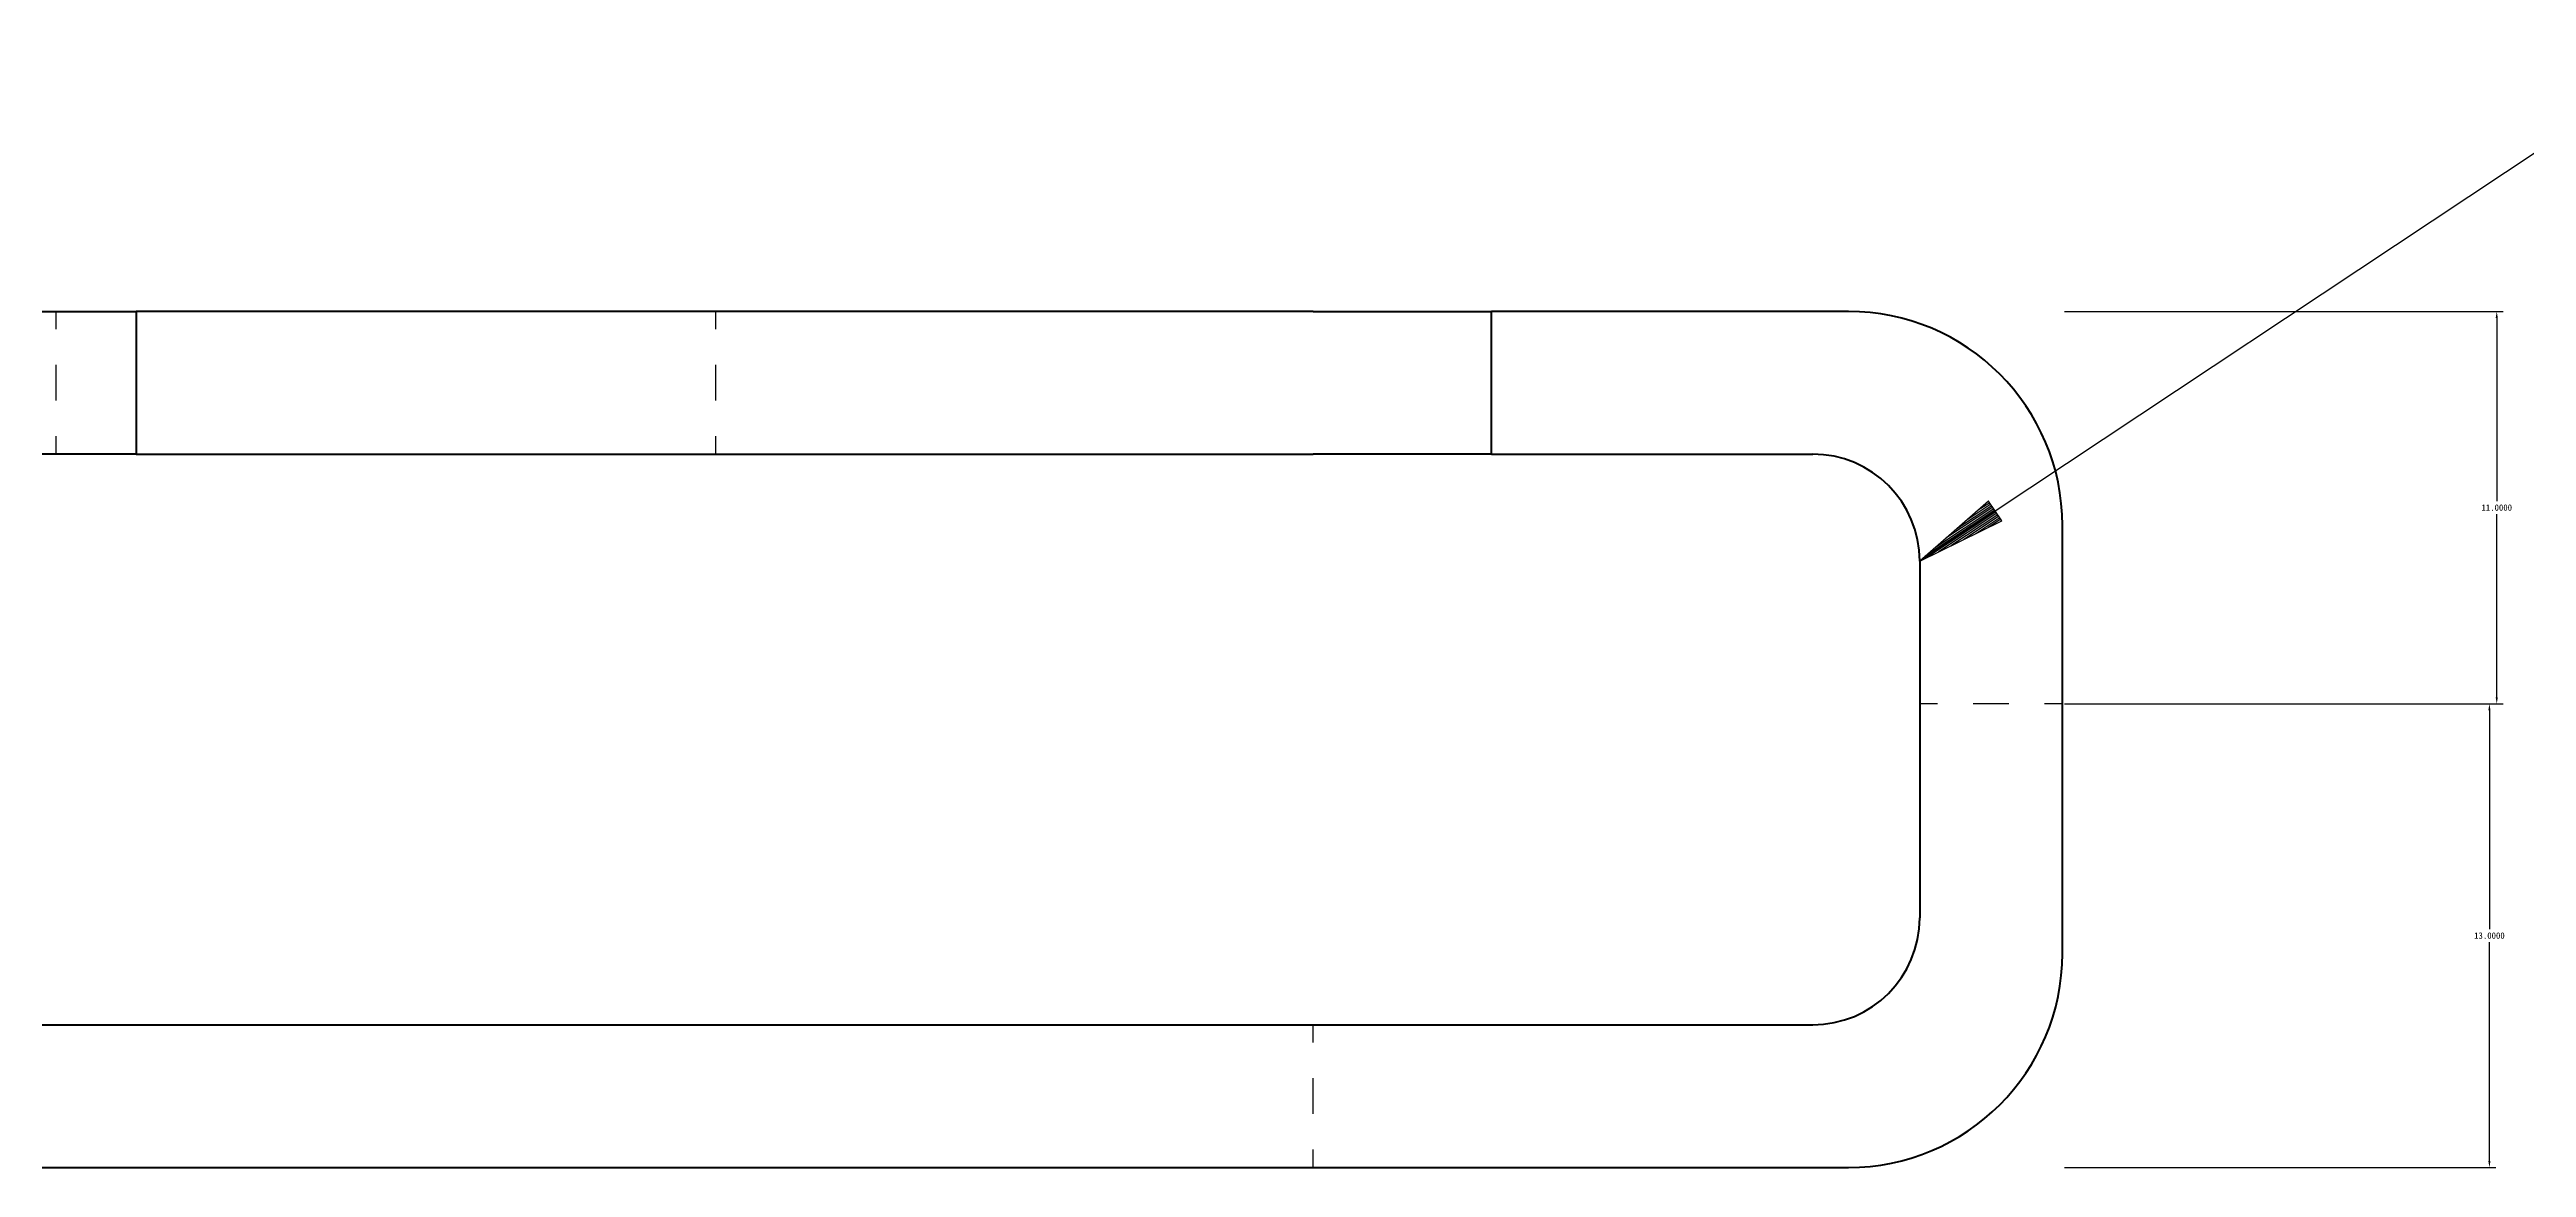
# Model space of a CAD drawing. Header units: millimetres. Extents: x 0 to 210, y 0 to 503.
# Drawn here: x 70.2 to 139.6, y 215.7 to 247 of the extents above; entities that cross this region are included whole.
import ezdxf

# ---------------------------------------------------------------- set-up
doc = ezdxf.new("R2010")
doc.units = ezdxf.units.MM
doc.layers.get('0').update_dxf_attribs({"linetype": 'CONTINUOUS'})
doc.layers.get('Defpoints').update_dxf_attribs({"linetype": 'CONTINUOUS'})
doc.layers.add('101', color=7, linetype='CONTINUOUS', true_color=0xffffff)
doc.dimstyles.get("Standard").update_dxf_attribs({"dimtxt": 0.18, "dimasz": 0.18, "dimexe": 0.18, "dimexo": 0.0625, "dimgap": 0.09, "dimtad": 0, "dimtih": 1, "dimtoh": 1, "dimdec": 4, "dimzin": 0, "dimdsep": 46, "dimtxsty": 'Standard', "dimcen": 0.09, "dimadec": 0, "dimazin": 0, "dimtfac": 1, "dimtdec": 4, "dimtofl": 0, "dimtmove": 0, "dimatfit": 3, "dimfxl": 0, "dimtolj": 1, "dimtzin": 0, "dimarcsym": 0})

# ---------------------------------------------------------------- blocks, each defined once
blk = doc.blocks.new('*D2')
at = {"color": 0, "lineweight": -2, "transparency": 16777216}
for p, q in [((126.664, 239.683), (138.957, 239.683)), ((138.777, 239.503), (138.777, 234.363)), ((138.777, 228.863), (138.777, 234.003)), ((126.664, 228.683), (138.957, 228.683))]:
    blk.add_line(p, q, dxfattribs=at)
at = {"color": 0, "transparency": 16777216}
for points in [[(138.747, 239.503), (138.807, 239.503), (138.777, 239.683)], [(138.747, 228.863), (138.807, 228.863), (138.777, 228.683)]]:
    blk.add_solid(points, dxfattribs=at)
at = {"layer": 'Defpoints', "color": 0, "transparency": 16777216}
for p in [(126.602, 239.683), (138.777, 239.683), (126.602, 228.683)]:
    blk.add_point(p, dxfattribs=at)
at = {"color": 0, "transparency": 16777216, "insert": (138.777, 234.183), "char_height": 0.18, "attachment_point": 5}
blk.add_mtext('\\A1;11.0000', dxfattribs=at)
blk = doc.blocks.new('*D3')
at = {"color": 0, "lineweight": -2, "transparency": 16777216}
for p, q in [((126.664, 228.683), (138.752, 228.683)), ((138.572, 228.503), (138.572, 222.363)), ((138.572, 215.863), (138.572, 222.003)), ((126.664, 215.683), (138.752, 215.683))]:
    blk.add_line(p, q, dxfattribs=at)
at = {"color": 0, "transparency": 16777216}
for points in [[(138.542, 228.503), (138.602, 228.503), (138.572, 228.683)], [(138.542, 215.863), (138.602, 215.863), (138.572, 215.683)]]:
    blk.add_solid(points, dxfattribs=at)
at = {"layer": 'Defpoints', "color": 0, "transparency": 16777216}
for p in [(126.602, 228.683), (126.602, 215.683), (138.572, 215.683)]:
    blk.add_point(p, dxfattribs=at)
at = {"color": 0, "transparency": 16777216, "insert": (138.572, 222.183), "char_height": 0.18, "attachment_point": 5}
blk.add_mtext('\\A1;13.0000', dxfattribs=at)

msp = doc.modelspace()

# ---------------------------------------------------------------- linework, layer by layer
at = {"layer": '101', "color": 22, "linetype": 'Continuous'}
for p, q in [((144.21251, 247.02644), (122.60194, 232.68286)), ((124.53329, 234.3661), (122.60194, 232.68286)), ((124.70416, 234.10866), (122.74863, 232.81073)), ((124.73225, 234.06635), (122.77673, 232.76839)), ((124.67607, 234.15099), (123.04205, 233.06642)), ((124.76035, 234.024), (123.12632, 232.93947)), ((124.64798, 234.19331), (123.33544, 233.32214)), ((124.61989, 234.23563), (123.62884, 233.57785)), ((124.5918, 234.27797), (123.92225, 233.83357)), ((124.5637, 234.32028), (124.21564, 234.08926)), ((124.53561, 234.36261), (124.50905, 234.34499)), ((124.53561, 234.36261), (124.50905, 234.34499)), ((124.90314, 233.80888), (124.53329, 234.3661)), ((122.60194, 232.68286), (124.90314, 233.80888)), ((124.78845, 233.98169), (123.47591, 233.11052)), ((124.81654, 233.93936), (123.82549, 233.28159)), ((124.84464, 233.89703), (124.17508, 233.45264)), ((124.87273, 233.85472), (124.52466, 233.6237)), ((124.90082, 233.81238), (124.87425, 233.79475)), ((124.90082, 233.81238), (124.87425, 233.79475))]:
    msp.add_line(p, q, dxfattribs=at)
at = {"layer": '101', "color": 151, "linetype": 'Continuous', "lineweight": 60}
for p, q in [((62.60194, 239.68286), (72.60194, 239.68286)), ((105.60194, 239.68286), (72.60194, 239.68286)), ((72.60194, 239.68286), (72.60194, 235.68286)), ((105.60194, 239.68286), (106.71455, 239.68286)), ((106.71455, 239.68286), (107.77135, 239.68286)), ((107.77135, 239.68286), (108.71939, 239.68286)), ((108.71939, 239.68286), (109.51109, 239.68286)), ((109.51109, 239.68286), (110.10678, 239.68286)), ((110.10678, 239.68286), (110.47658, 239.68286)), ((110.47658, 239.68286), (110.60194, 239.68286)), ((120.60194, 239.68286), (110.60194, 239.68286)), ((110.60194, 235.68286), (110.60194, 239.68286)), ((72.60194, 235.68286), (62.60194, 235.68286)), ((72.60194, 235.68286), (105.60194, 235.68286)), ((106.71455, 235.68286), (105.60194, 235.68286)), ((107.77135, 235.68286), (106.71455, 235.68286)), ((108.71939, 235.68286), (107.77135, 235.68286)), ((109.51109, 235.68286), (108.71939, 235.68286)), ((110.10678, 235.68286), (109.51109, 235.68286)), ((110.47658, 235.68286), (110.10678, 235.68286)), ((110.60194, 235.68286), (110.47658, 235.68286)), ((110.60194, 235.68286), (119.60194, 235.68286)), ((126.60194, 221.68286), (126.60194, 233.68286)), ((122.60194, 232.68286), (122.60194, 222.68288)), ((50.60194, 219.68286), (119.60194, 219.68286)), ((50.60194, 215.68286), (120.60194, 215.68286))]:
    msp.add_line(p, q, dxfattribs=at)
at = {"layer": '101', "color": 53, "linetype": 'Continuous'}
for p, q in [((70.35194, 239.68286), (70.35194, 239.18286)), ((88.85194, 239.18286), (88.85194, 239.68286)), ((70.35194, 238.18286), (70.35194, 237.18286)), ((88.85194, 237.18286), (88.85194, 238.18286)), ((70.35194, 236.18286), (70.35194, 235.68286)), ((88.85194, 235.68286), (88.85194, 236.18286)), ((123.10194, 228.68286), (122.60194, 228.68286)), ((125.10194, 228.68286), (124.10194, 228.68286)), ((126.60194, 228.68286), (126.10194, 228.68286)), ((105.60194, 219.18286), (105.60194, 219.68286)), ((105.60194, 217.18286), (105.60194, 218.18286)), ((105.60194, 215.68286), (105.60194, 216.18286))]:
    msp.add_line(p, q, dxfattribs=at)
at = {"layer": '101', "color": 151, "linetype": 'Continuous', "lineweight": 60}
for centre, radius, start, end in [((120.60194, 233.68286), 6, 0, 90), ((119.60194, 232.68286), 3, 0, 90), ((119.60194, 222.68288), 3, 270, 0), ((120.60194, 221.68286), 6, 270, 0)]:
    msp.add_arc(centre, radius, start, end, dxfattribs=at)

# ---------------------------------------------------------------- dimensions: what is measured, and where the dimension line sits
for base, p2, picture, middle in [((138.77682, 239.68286), (126.60194, 239.68286), '*D2', (138.77682, 234.18286)), ((138.57175, 215.68286), (126.60194, 215.68286), '*D3', (138.57175, 222.18286))]:
    dim = msp.add_linear_dim(base=base, p1=(126.60194, 228.68286), p2=p2, angle=90, dimstyle='Standard')
    dim.commit()
    dim.dimension.update_dxf_attribs({"geometry": picture, "text_midpoint": middle})

doc.saveas('drawing.dxf')
